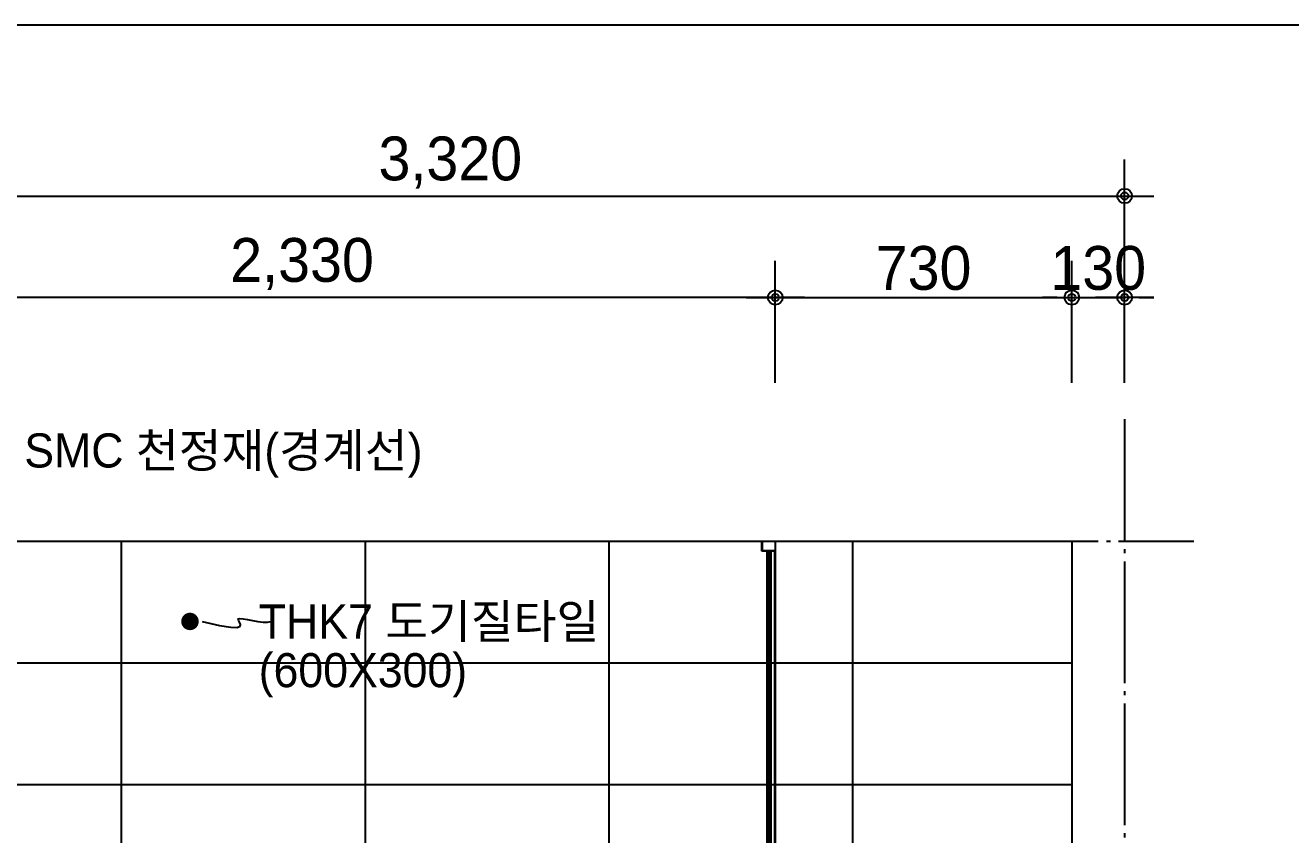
# Model space of a CAD drawing. Header units: millimetres. Extents: x 555 to 100215, y 750 to 17024.
# Drawn here: x 88949 to 92064, y 3355 to 5348 of the extents above; entities that cross this region are included whole.
import ezdxf
from ezdxf.enums import TextEntityAlignment as Align

# ---------------------------------------------------------------- set-up
doc = ezdxf.new("R2010")
doc.units = ezdxf.units.MM
doc.linetypes.add('CEN', pattern=[35, 30, -2, 1, -2])
for name, color, linetype in [('$ZCDB_AUDIT_GENERATED_600D18', 7, 'Continuous'), ('4A.TEC TEXT', 7, 'Continuous'), ('CEN', 1, 'CEN'), ('ELE', 7, 'Continuous'), ('SY', 1, 'Continuous'), ('WAL', 3, 'Continuous')]:
    doc.layers.add(name, color=color, linetype=linetype)
doc.styles.add('나눔고딕', font='')
doc.styles.add('돋움', font='')
doc.styles.get('나눔고딕').set_extended_font_data('Dotum')
doc.styles.get('돋움').set_extended_font_data('Dotum')
doc.dimstyles.new('DIM_600(외부치수)', dxfattribs={"dimscale": 400, "dimtxt": 3.3, "dimasz": 1, "dimexe": 2, "dimexo": 2, "dimgap": 1, "dimtad": 1, "dimdec": 0, "dimdsep": 46, "dimlunit": 6, "dimtxsty": '나눔고딕', "dimblk1": 'DIMDOT', "dimblk2": 'DIMDOT', "dimsah": 1, "dimcen": 2.5, "dimdle": 1.5, "dimclrd": 8, "dimclre": 8, "dimclrt": 3, "dimadec": 0, "dimazin": 0, "dimtfac": 1, "dimtdec": 0, "dimtix": 1, "dimtmove": 2, "dimatfit": 3, "dimldrblk": 'DIMDOT', "dimfxl": 1, "dimtvp": 1, "dimtolj": 1, "dimtzin": 0, "dimarcsym": 0})

# ---------------------------------------------------------------- blocks, each defined once
blk = doc.blocks.new('DIMDOT')
at = {"color": 0}
blk.add_line((-2, 0), (2, 0), dxfattribs=at)
for radius in [0.5, 0.25]:
    blk.add_circle((0, 0), radius, dxfattribs=at)
blk = doc.blocks.new('*D551')
at = {"layer": '$ZCDB_AUDIT_GENERATED_600D18', "color": 8, "lineweight": -2, "transparency": 16777216}
for p, q in [((88335.2, 4467.9), (88335.2, 5017.9)), ((91655.2, 4467.9), (91655.2, 5017.9)), ((88371.2, 4927.9), (91619.2, 4927.9))]:
    blk.add_line(p, q, dxfattribs=at)
at = {"layer": 'Defpoints', "color": 0, "transparency": 16777216}
for p in [(91655.2, 4927.9), (88335.2, 4377.9, 0), (91655.2, 4377.9, 0)]:
    blk.add_point(p, dxfattribs=at)
at = {"layer": '$ZCDB_AUDIT_GENERATED_600D18', "color": 8, "lineweight": -2, "transparency": 16777216, "xscale": 36, "yscale": 36, "zscale": 36, "rotation": 180}
blk.add_blockref('DIMDOT', (88335.2, 4927.9), dxfattribs=at)
at = {"layer": '$ZCDB_AUDIT_GENERATED_600D18', "color": 8, "lineweight": -2, "transparency": 16777216, "xscale": 36, "yscale": 36, "zscale": 36}
blk.add_blockref('DIMDOT', (91655.2, 4927.9), dxfattribs=at)
at = {"layer": '$ZCDB_AUDIT_GENERATED_600D18', "color": 3, "transparency": 16777216, "insert": (89995.2, 5010.4), "char_height": 108, "attachment_point": 5, "style": '나눔고딕'}
blk.add_mtext('\\A1;3,320', dxfattribs=at)
blk = doc.blocks.new('*D555')
at = {"layer": '$ZCDB_AUDIT_GENERATED_600D18', "color": 8, "lineweight": -2, "transparency": 16777216}
for p, q in [((91525.2, 4467.9, 0), (91525.2, 4767.9, 0)), ((91655.2, 4467.9, 0), (91655.2, 4767.9, 0)), ((91489.2, 4677.9, 0), (91453.2, 4677.9, 0)), ((91525.2, 4677.9, 0), (91655.2, 4677.9, 0)), ((91691.2, 4677.9, 0), (91727.2, 4677.9, 0))]:
    blk.add_line(p, q, dxfattribs=at)
at = {"layer": 'Defpoints', "color": 0, "transparency": 16777216}
for p in [(91655.2, 4677.9, 0), (91525.2, 4377.9, 0), (91655.2, 4377.9, 0)]:
    blk.add_point(p, dxfattribs=at)
at = {"layer": '$ZCDB_AUDIT_GENERATED_600D18', "color": 8, "lineweight": -2, "transparency": 16777216, "xscale": 36, "yscale": 36, "zscale": 36}
blk.add_blockref('DIMDOT', (91525.2, 4677.9, 0), dxfattribs=at)
at = {"layer": '$ZCDB_AUDIT_GENERATED_600D18', "color": 8, "lineweight": -2, "transparency": 16777216, "xscale": 36, "yscale": 36, "zscale": 36, "rotation": 180}
blk.add_blockref('DIMDOT', (91655.2, 4677.9, 0), dxfattribs=at)
at = {"layer": '$ZCDB_AUDIT_GENERATED_600D18', "color": 3, "transparency": 16777216, "insert": (91590.2, 4750, 0), "char_height": 108, "attachment_point": 5, "style": '나눔고딕'}
blk.add_mtext('\\A1;130', dxfattribs=at)
blk = doc.blocks.new('*D556')
at = {"layer": '$ZCDB_AUDIT_GENERATED_600D18', "color": 8, "lineweight": -2, "transparency": 16777216}
for p, q in [((90795.2, 4467.9, 0), (90795.2, 4767.9, 0)), ((91525.2, 4467.9, 0), (91525.2, 4767.9, 0)), ((90831.2, 4677.9, 0), (91489.2, 4677.9, 0))]:
    blk.add_line(p, q, dxfattribs=at)
at = {"layer": 'Defpoints', "color": 0, "transparency": 16777216}
for p in [(91525.2, 4677.9, 0), (90795.2, 4377.9, 0), (91525.2, 4377.9, 0)]:
    blk.add_point(p, dxfattribs=at)
at = {"layer": '$ZCDB_AUDIT_GENERATED_600D18', "color": 8, "lineweight": -2, "transparency": 16777216, "xscale": 36, "yscale": 36, "zscale": 36, "rotation": 180}
blk.add_blockref('DIMDOT', (90795.2, 4677.9, 0), dxfattribs=at)
at = {"layer": '$ZCDB_AUDIT_GENERATED_600D18', "color": 8, "lineweight": -2, "transparency": 16777216, "xscale": 36, "yscale": 36, "zscale": 36}
blk.add_blockref('DIMDOT', (91525.2, 4677.9, 0), dxfattribs=at)
at = {"layer": '$ZCDB_AUDIT_GENERATED_600D18', "color": 3, "transparency": 16777216, "insert": (91160.2, 4750, 0), "char_height": 108, "attachment_point": 5, "style": '나눔고딕'}
blk.add_mtext('\\A1;730', dxfattribs=at)
blk = doc.blocks.new('세면대2')
at = {"layer": 'ELE', "color": 6}
for p, q in [((2034697.5, -275615.1), (2034664, -275615.1)), ((2034664, -275615.1), (2034664, -275616.6)), ((2034664, -275616.6), (2034696, -275616.6)), ((2034696, -275616.6), (2034696, -275638.6)), ((2034697.5, -275640.1), (2034697.5, -275615.1)), ((2034696, -275638.6), (2034664.1, -275638.6)), ((2034665.5, -277097.5), (2034665.5, -275640.1)), ((2034665.5, -275640.1), (2034697.5, -275640.1)), ((2034674, -277097.5), (2034674, -275640.1)), ((2034679, -277097.5), (2034679, -275640.1)), ((2034684, -277097.5), (2034684, -275640.1))]:
    blk.add_line(p, q, dxfattribs=at)
blk = doc.blocks.new('*D549')
at = {"layer": '$ZCDB_AUDIT_GENERATED_600D18', "color": 8, "lineweight": -2, "transparency": 16777216}
for p, q in [((88465.2, 4467.9, 0), (88465.2, 4767.9, 0)), ((90795.2, 4467.9, 0), (90795.2, 4767.9, 0)), ((90759.2, 4677.9, 0), (88501.2, 4677.9, 0))]:
    blk.add_line(p, q, dxfattribs=at)
at = {"layer": 'Defpoints', "color": 0, "transparency": 16777216}
for p in [(88465.2, 4677.9, 0), (88465.2, 4377.9, 0), (90795.2, 4377.9, 0)]:
    blk.add_point(p, dxfattribs=at)
at = {"layer": '$ZCDB_AUDIT_GENERATED_600D18', "color": 8, "lineweight": -2, "transparency": 16777216, "xscale": 36, "yscale": 36, "zscale": 36, "rotation": 180}
blk.add_blockref('DIMDOT', (88465.2, 4677.9, 0), dxfattribs=at)
at = {"layer": '$ZCDB_AUDIT_GENERATED_600D18', "color": 8, "lineweight": -2, "transparency": 16777216, "xscale": 36, "yscale": 36, "zscale": 36}
blk.add_blockref('DIMDOT', (90795.2, 4677.9, 0), dxfattribs=at)
at = {"layer": '$ZCDB_AUDIT_GENERATED_600D18', "color": 3, "transparency": 16777216, "insert": (89630.2, 4760.4, 0), "char_height": 108, "attachment_point": 5, "style": '나눔고딕'}
blk.add_mtext('\\A1;2,330', dxfattribs=at)

msp = doc.modelspace()

# ---------------------------------------------------------------- linework, layer by layer
at = {"color": 3}
msp.add_line((97875, 5348.44), (76155, 5348.44), dxfattribs=at)
at = {"color": 8}
for p, q in [((89185.22, 4077.95, 0), (89185.22, 1677.95, 0)), ((89785.22, 4077.95, 0), (89785.22, 1677.95, 0)), ((90385.22, 4077.95, 0), (90385.22, 1677.95, 0)), ((90985.22, 4077.95, 0), (90985.22, 1677.95, 0)), ((88465.22, 3777.95, 0), (91525.22, 3777.95, 0)), ((88465.22, 3477.95, 0), (91525.22, 3477.95, 0))]:
    msp.add_line(p, q, dxfattribs=at)
at = {"layer": 'CEN', "ltscale": 10}
for p, q in [((91655.22, 4377.95, 0), (91655.22, 1479.95, 0)), ((88140.22, 4077.95, 0), (91825.22, 4077.95, 0))]:
    msp.add_line(p, q, dxfattribs=at)
at = {"layer": 'SY', "ltscale": 0.05, "const_width": 21.52, "elevation": 0}
msp.add_lwpolyline([(89343.49, 3879.88, -1), (89365.01, 3879.88, -1)], format="xyb", close=True, dxfattribs=at)
at = {"layer": 'SY', "ltscale": 0.05}
msp.add_lwpolyline([(89384.25, 3879.88), (89426.75, 3870.18), (89454.63, 3865.7), (89470.71, 3865.34), (89477.82, 3867.98), (89478.79, 3872.51), (89476.43, 3877.8), (89473.58, 3882.74), (89473.06, 3886.22), (89477.04, 3887.42), (89485.02, 3886.72), (89495.89, 3884.77), (89508.48, 3882.26), (89521.67, 3879.84), (89534.32, 3878.19), (89545.28, 3877.98), (89553.42, 3879.88)], dxfattribs=at)
at = {"layer": 'WAL'}
msp.add_line((90795.22, 4077.95, 0), (90795.22, 1677.95, 0), dxfattribs=at)
at = {"layer": 'WAL', "elevation": 0}
msp.add_lwpolyline([(88465.22, 4077.95), (91525.22, 4077.95), (91525.22, 1677.95), (88465.22, 1677.95)], dxfattribs=at)

# ---------------------------------------------------------------- block references
at = {"xscale": -1}
msp.add_blockref('세면대2', (2125459.25, 279693.03, 0), dxfattribs=at)

# ---------------------------------------------------------------- texts
at = {"layer": '4A.TEC TEXT', "style": '돋움'}
for s, p in [('SMC 천정재(경계선)', (88946.42, 4301.12, 0)), ('THK7 도기질타일', (89523.42, 3879.88, 0)), ('(600X300)', (89523.42, 3759.88, 0))]:
    msp.add_text(s, height=84, dxfattribs=at).set_placement(p, align=Align.MIDDLE_LEFT)

# ---------------------------------------------------------------- dimensions: what is measured, and where the dimension line sits
at = {"layer": '$ZCDB_AUDIT_GENERATED_600D18'}
for base, p1, picture, middle in [((91655.22, 4927.95, 0), (88335.22, 4377.95, 0), '*D551', (89995.22, 5010.43, 0)), ((91655.22, 4677.95, 0), (91525.22, 4377.95, 0), '*D555', (91590.22, 4750.02, 0))]:
    dim = msp.add_linear_dim(base=base, p1=p1, p2=(91655.22, 4377.95, 0), dimstyle='DIM_600(외부치수)', override={"dimscale": 300, "dimtxt": 0.36, "dimasz": 0.12, "dimexe": 0.3, "dimexo": 0.3, "dimgap": 0.06, "dimdec": 1, "dimblk1": 'DIMDOT', "dimblk2": 'DIMDOT', "dimdle": 0.06}, dxfattribs=at)
    dim.commit()
    dim.dimension.update_dxf_attribs({"geometry": picture, "text_midpoint": middle})
for base, p2, angle, picture, middle in [((88465.22, 4677.95, 0), (88465.22, 4377.95, 0), 180, '*D549', (89630.22, 4760.43, 0)), ((91525.22, 4677.95, 0), (91525.22, 4377.95, 0), 0, '*D556', (91160.22, 4750.02, 0))]:
    dim = msp.add_linear_dim(base=base, p1=(90795.22, 4377.95, 0), p2=p2, angle=angle, dimstyle='DIM_600(외부치수)', override={"dimscale": 300, "dimtxt": 0.36, "dimasz": 0.12, "dimexe": 0.3, "dimexo": 0.3, "dimgap": 0.06, "dimdec": 1, "dimblk1": 'DIMDOT', "dimblk2": 'DIMDOT', "dimdle": 0.06}, dxfattribs=at)
    dim.commit()
    dim.dimension.update_dxf_attribs({"geometry": picture, "text_midpoint": middle})

doc.saveas('drawing.dxf')
